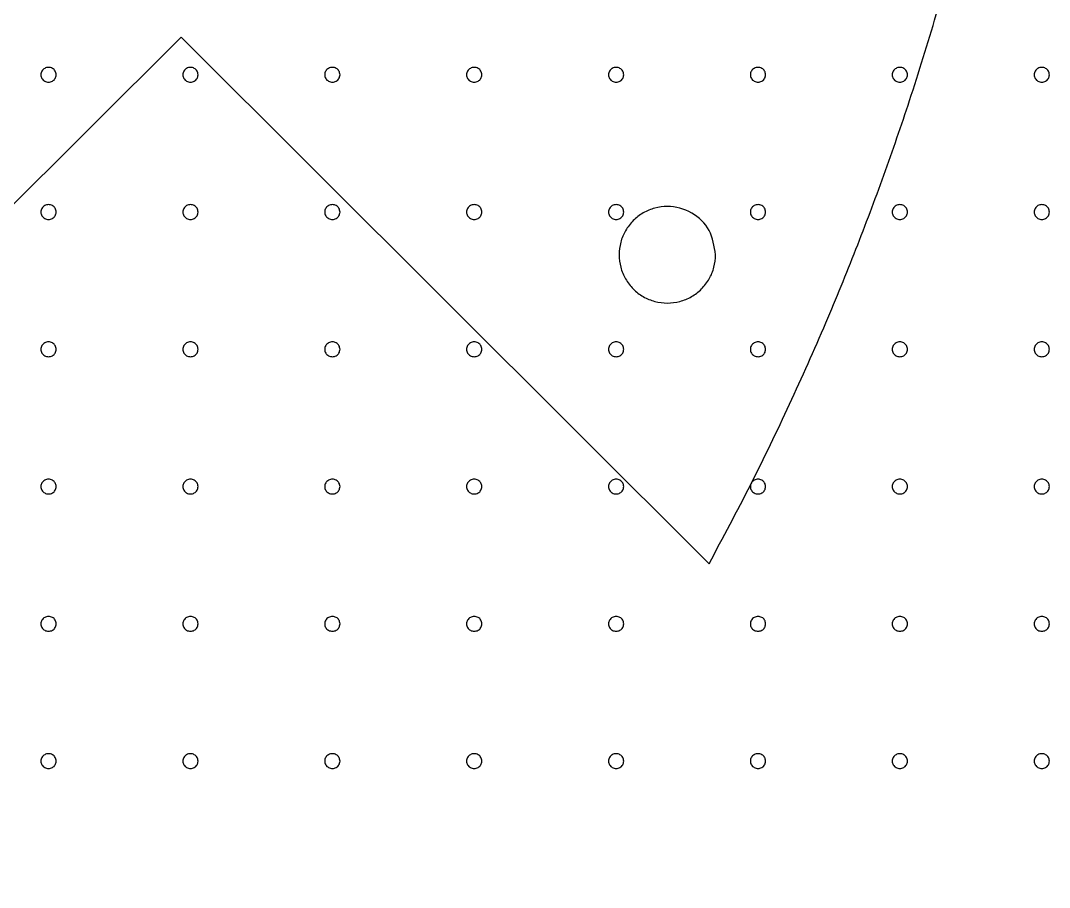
# Model space of a CAD drawing. Extents: x 0 to 210, y 0 to 204.
# Drawn here: x 171.04 to 209.91, y 42.77 to 75.52 of the extents above; entities that cross this region are included whole.
import ezdxf

# ---------------------------------------------------------------- set-up
doc = ezdxf.new("R2010")
doc.units = 0
doc.layers.add('Capa_1', color=7, linetype='CONTINUOUS')

msp = doc.modelspace()

# ---------------------------------------------------------------- linework, layer by layer
at = {"layer": 'Capa_1', "color": 7}
for p, q in [((134.843794, 32.812734), (177.107675, 74.90298)), ((177.107675, 74.90298), (197.053398, 55.000802)), ((172.387674, 73.476099), (172.387674, 73.476099)), ((177.748224, 73.476099), (177.748224, 73.476099)), ((183.108774, 73.476099), (183.108774, 73.476099)), ((188.469324, 73.476099), (188.469324, 73.476099)), ((193.829876, 73.476099), (193.829876, 73.476099)), ((199.190426, 73.476099), (199.190426, 73.476099)), ((204.550975, 73.476099), (204.550975, 73.476099)), ((209.911525, 73.476099), (209.911525, 73.476099)), ((172.387674, 68.289313), (172.387674, 68.289313)), ((177.748224, 68.289313), (177.748224, 68.289313)), ((183.108774, 68.289313), (183.108774, 68.289313)), ((188.469324, 68.289313), (188.469324, 68.289313)), ((193.829876, 68.289313), (193.829876, 68.289313)), ((199.190426, 68.289313), (199.190426, 68.289313)), ((204.550975, 68.289313), (204.550975, 68.289313)), ((209.911525, 68.289313), (209.911525, 68.289313)), ((197.299707, 66.674422), (197.299707, 66.674422)), ((172.387674, 63.102526), (172.387674, 63.102526)), ((177.748224, 63.102526), (177.748224, 63.102526)), ((183.108774, 63.102526), (183.108774, 63.102526)), ((188.469324, 63.102526), (188.469324, 63.102526)), ((193.829876, 63.102526), (193.829876, 63.102526)), ((199.190426, 63.102526), (199.190426, 63.102526)), ((204.550975, 63.102526), (204.550975, 63.102526)), ((209.911525, 63.102526), (209.911525, 63.102526)), ((172.387674, 57.915738), (172.387674, 57.915738)), ((177.748224, 57.915738), (177.748224, 57.915738)), ((183.108774, 57.915738), (183.108774, 57.915738)), ((188.469324, 57.915738), (188.469324, 57.915738)), ((193.829876, 57.915738), (193.829876, 57.915738)), ((199.190426, 57.915738), (199.190426, 57.915738)), ((204.550975, 57.915738), (204.550975, 57.915738)), ((209.911525, 57.915738), (209.911525, 57.915738)), ((172.387674, 52.728951), (172.387674, 52.728951)), ((177.748224, 52.728951), (177.748224, 52.728951)), ((183.108774, 52.728951), (183.108774, 52.728951)), ((188.469324, 52.728951), (188.469324, 52.728951)), ((193.829876, 52.728951), (193.829876, 52.728951)), ((199.190426, 52.728951), (199.190426, 52.728951)), ((204.550975, 52.728951), (204.550975, 52.728951)), ((209.911525, 52.728951), (209.911525, 52.728951)), ((172.387674, 47.542165), (172.387674, 47.542165)), ((177.748224, 47.542165), (177.748224, 47.542165)), ((183.108774, 47.542165), (183.108774, 47.542165)), ((188.469324, 47.542165), (188.469324, 47.542165)), ((193.829876, 47.542165), (193.829876, 47.542165)), ((199.190426, 47.542165), (199.190426, 47.542165)), ((204.550975, 47.542165), (204.550975, 47.542165)), ((209.911525, 47.542165), (209.911525, 47.542165))]:
    msp.add_line(p, q, dxfattribs=at)
for points, knots in [([(197.053398, 55.000802), (197.583828, 55.995068), (198.643755, 57.981852), (200.109727, 61.022601), (201.43185, 63.988067), (202.613315, 66.875265), (203.66781, 69.676607), (204.684765, 72.631639), (205.650683, 75.742864), (206.550845, 79.012003), (207.350527, 82.332045), (208.046433, 85.701039), (208.634919, 89.116819), (209.142304, 92.777348), (209.536812, 96.684139), (209.802362, 100.836177), (209.839895, 103.611383), (209.858681, 105.000437)], [0, 0, 0, 0, 3.380431, 6.754915, 10.124397, 13.119642, 16.112279, 19.102922, 22.493766, 25.883694, 29.273573, 32.736968, 36.202144, 39.670042, 43.821378, 47.979666, 52.146658, 52.146658, 52.146658, 52.146658]), ([(172.387674, 73.476099), (172.379608, 73.426665), (172.363602, 73.328568), (172.247968, 73.222114), (172.123655, 73.189835), (172.023036, 73.202765), (171.952591, 73.230909), (171.891992, 73.275769), (171.845437, 73.334374), (171.81612, 73.402696), (171.80608, 73.476099), (171.81612, 73.549501), (171.845438, 73.617823), (171.891993, 73.676428), (171.952591, 73.721287), (172.023036, 73.74943), (172.123655, 73.762361), (172.247967, 73.730081), (172.363601, 73.623629), (172.379608, 73.525532), (172.387674, 73.476099)], [0, 0, 0, 0, 0.146605, 0.290931, 0.441768, 0.517413, 0.592123, 0.666911, 0.741063, 0.814052, 0.887328, 0.960604, 1.033593, 1.107744, 1.182532, 1.257241, 1.332887, 1.483723, 1.628047, 1.774652, 1.774652, 1.774652, 1.774652]), ([(177.748224, 73.476099), (177.740158, 73.426665), (177.724152, 73.328568), (177.608517, 73.222114), (177.484204, 73.189835), (177.383585, 73.202765), (177.31314, 73.230909), (177.252542, 73.275769), (177.205987, 73.334374), (177.17667, 73.402696), (177.16663, 73.476099), (177.17667, 73.549501), (177.205988, 73.617823), (177.252542, 73.676428), (177.313141, 73.721287), (177.383586, 73.74943), (177.484204, 73.762361), (177.608517, 73.730081), (177.724151, 73.623629), (177.740158, 73.525532), (177.748224, 73.476099)], [0, 0, 0, 0, 0.146605, 0.290931, 0.441768, 0.517413, 0.592123, 0.666911, 0.741063, 0.814052, 0.887328, 0.960604, 1.033593, 1.107744, 1.182532, 1.257241, 1.332887, 1.483723, 1.628047, 1.774652, 1.774652, 1.774652, 1.774652]), ([(183.108774, 73.476099), (183.100708, 73.426665), (183.084702, 73.328568), (182.969067, 73.222114), (182.844754, 73.189835), (182.744135, 73.202765), (182.67369, 73.230909), (182.613091, 73.275769), (182.566537, 73.334374), (182.537219, 73.402696), (182.52718, 73.476099), (182.53722, 73.549501), (182.566538, 73.617823), (182.613092, 73.676428), (182.673691, 73.721287), (182.744136, 73.74943), (182.844754, 73.762361), (182.969066, 73.730081), (183.0847, 73.623629), (183.100708, 73.525532), (183.108774, 73.476099)], [0, 0, 0, 0, 0.146605, 0.290931, 0.441768, 0.517413, 0.592123, 0.666911, 0.741063, 0.814052, 0.887328, 0.960604, 1.033593, 1.107744, 1.182532, 1.257241, 1.332887, 1.483723, 1.628047, 1.774652, 1.774652, 1.774652, 1.774652]), ([(188.469324, 73.476099), (188.461258, 73.426665), (188.445251, 73.328568), (188.329617, 73.222114), (188.205304, 73.189835), (188.104685, 73.202765), (188.03424, 73.230909), (187.973641, 73.275769), (187.927087, 73.334374), (187.897769, 73.402696), (187.88773, 73.476099), (187.89777, 73.549501), (187.927088, 73.617823), (187.973642, 73.676428), (188.034241, 73.721287), (188.104685, 73.74943), (188.205304, 73.762361), (188.329616, 73.730081), (188.44525, 73.623629), (188.461257, 73.525532), (188.469324, 73.476099)], [0, 0, 0, 0, 0.146605, 0.290931, 0.441768, 0.517413, 0.592123, 0.666911, 0.741063, 0.814052, 0.887328, 0.960604, 1.033593, 1.107744, 1.182532, 1.257241, 1.332887, 1.483723, 1.628047, 1.774652, 1.774652, 1.774652, 1.774652]), ([(193.829876, 73.476099), (193.82181, 73.426665), (193.805804, 73.328568), (193.690169, 73.222114), (193.565856, 73.189835), (193.465237, 73.202765), (193.394792, 73.230909), (193.334193, 73.275769), (193.287639, 73.334374), (193.258321, 73.402696), (193.248282, 73.476099), (193.258322, 73.549501), (193.28764, 73.617823), (193.334194, 73.676428), (193.394793, 73.721287), (193.465238, 73.74943), (193.565856, 73.762361), (193.690168, 73.730081), (193.805803, 73.623629), (193.82181, 73.525532), (193.829876, 73.476099)], [0, 0, 0, 0, 0.146605, 0.290931, 0.441768, 0.517413, 0.592123, 0.666911, 0.741063, 0.814052, 0.887328, 0.960604, 1.033593, 1.107744, 1.182532, 1.257241, 1.332887, 1.483723, 1.628047, 1.774652, 1.774652, 1.774652, 1.774652]), ([(199.190426, 73.476099), (199.18236, 73.426665), (199.166353, 73.328568), (199.050719, 73.222114), (198.926406, 73.189835), (198.825787, 73.202765), (198.755342, 73.230909), (198.694743, 73.275769), (198.648189, 73.334374), (198.618871, 73.402696), (198.608832, 73.476099), (198.618872, 73.549501), (198.64819, 73.617823), (198.694744, 73.676428), (198.755343, 73.721287), (198.825787, 73.74943), (198.926406, 73.762361), (199.050718, 73.730081), (199.166352, 73.623629), (199.182359, 73.525532), (199.190426, 73.476099)], [0, 0, 0, 0, 0.146605, 0.290931, 0.441768, 0.517413, 0.592123, 0.666911, 0.741063, 0.814052, 0.887328, 0.960604, 1.033593, 1.107744, 1.182532, 1.257241, 1.332887, 1.483723, 1.628047, 1.774652, 1.774652, 1.774652, 1.774652]), ([(204.550975, 73.476099), (204.54291, 73.426665), (204.526903, 73.328568), (204.411269, 73.222114), (204.286956, 73.189835), (204.186337, 73.202765), (204.115892, 73.230909), (204.055293, 73.275769), (204.008739, 73.334374), (203.979421, 73.402696), (203.969382, 73.476099), (203.979422, 73.549501), (204.008739, 73.617823), (204.055294, 73.676428), (204.115893, 73.721287), (204.186337, 73.74943), (204.286956, 73.762361), (204.411268, 73.730081), (204.526902, 73.623629), (204.542909, 73.525532), (204.550975, 73.476099)], [0, 0, 0, 0, 0.146605, 0.290931, 0.441768, 0.517413, 0.592123, 0.666911, 0.741063, 0.814052, 0.887328, 0.960604, 1.033593, 1.107744, 1.182532, 1.257241, 1.332887, 1.483723, 1.628047, 1.774652, 1.774652, 1.774652, 1.774652]), ([(209.911525, 73.476099), (209.903459, 73.426665), (209.887453, 73.328568), (209.771819, 73.222114), (209.647506, 73.189835), (209.546887, 73.202765), (209.476442, 73.230909), (209.415843, 73.275769), (209.369288, 73.334374), (209.339971, 73.402696), (209.329932, 73.476099), (209.339971, 73.549501), (209.369289, 73.617823), (209.415844, 73.676428), (209.476442, 73.721287), (209.546887, 73.74943), (209.647506, 73.762361), (209.771818, 73.730081), (209.887452, 73.623629), (209.903459, 73.525532), (209.911525, 73.476099)], [0, 0, 0, 0, 0.146605, 0.290931, 0.441768, 0.517413, 0.592123, 0.666911, 0.741063, 0.814052, 0.887328, 0.960604, 1.033593, 1.107744, 1.182532, 1.257241, 1.332887, 1.483723, 1.628047, 1.774652, 1.774652, 1.774652, 1.774652]), ([(172.387674, 68.289313), (172.379608, 68.239879), (172.363602, 68.141781), (172.247968, 68.035328), (172.123655, 68.003049), (172.023036, 68.015979), (171.952591, 68.044122), (171.891992, 68.088982), (171.845437, 68.147588), (171.81612, 68.21591), (171.80608, 68.289312), (171.81612, 68.362715), (171.845438, 68.431037), (171.891993, 68.489641), (171.952591, 68.534501), (172.023036, 68.562644), (172.123655, 68.575574), (172.247967, 68.543295), (172.363601, 68.436843), (172.379608, 68.338746), (172.387674, 68.289313)], [0, 0, 0, 0, 0.146605, 0.290931, 0.441768, 0.517413, 0.592123, 0.666911, 0.741063, 0.814052, 0.887328, 0.960604, 1.033593, 1.107744, 1.182532, 1.257241, 1.332887, 1.483723, 1.628047, 1.774652, 1.774652, 1.774652, 1.774652]), ([(177.748224, 68.289313), (177.740158, 68.239879), (177.724152, 68.141781), (177.608517, 68.035328), (177.484204, 68.003049), (177.383585, 68.015979), (177.31314, 68.044122), (177.252542, 68.088982), (177.205987, 68.147588), (177.17667, 68.21591), (177.16663, 68.289312), (177.17667, 68.362715), (177.205988, 68.431037), (177.252542, 68.489641), (177.313141, 68.534501), (177.383586, 68.562644), (177.484204, 68.575574), (177.608517, 68.543295), (177.724151, 68.436843), (177.740158, 68.338746), (177.748224, 68.289313)], [0, 0, 0, 0, 0.146605, 0.290931, 0.441768, 0.517413, 0.592123, 0.666911, 0.741063, 0.814052, 0.887328, 0.960604, 1.033593, 1.107744, 1.182532, 1.257241, 1.332887, 1.483723, 1.628047, 1.774652, 1.774652, 1.774652, 1.774652]), ([(183.108774, 68.289313), (183.100708, 68.239879), (183.084702, 68.141781), (182.969067, 68.035328), (182.844754, 68.003049), (182.744135, 68.015979), (182.67369, 68.044122), (182.613091, 68.088982), (182.566537, 68.147588), (182.537219, 68.21591), (182.52718, 68.289312), (182.53722, 68.362715), (182.566538, 68.431037), (182.613092, 68.489641), (182.673691, 68.534501), (182.744136, 68.562644), (182.844754, 68.575574), (182.969066, 68.543295), (183.0847, 68.436843), (183.100708, 68.338746), (183.108774, 68.289313)], [0, 0, 0, 0, 0.146605, 0.290931, 0.441768, 0.517413, 0.592123, 0.666911, 0.741063, 0.814052, 0.887328, 0.960604, 1.033593, 1.107744, 1.182532, 1.257241, 1.332887, 1.483723, 1.628047, 1.774652, 1.774652, 1.774652, 1.774652]), ([(188.469324, 68.289313), (188.461258, 68.239879), (188.445251, 68.141781), (188.329617, 68.035328), (188.205304, 68.003049), (188.104685, 68.015979), (188.03424, 68.044122), (187.973641, 68.088982), (187.927087, 68.147588), (187.897769, 68.21591), (187.88773, 68.289312), (187.89777, 68.362715), (187.927088, 68.431037), (187.973642, 68.489641), (188.034241, 68.534501), (188.104685, 68.562644), (188.205304, 68.575574), (188.329616, 68.543295), (188.44525, 68.436843), (188.461257, 68.338746), (188.469324, 68.289313)], [0, 0, 0, 0, 0.146605, 0.290931, 0.441768, 0.517413, 0.592123, 0.666911, 0.741063, 0.814052, 0.887328, 0.960604, 1.033593, 1.107744, 1.182532, 1.257241, 1.332887, 1.483723, 1.628047, 1.774652, 1.774652, 1.774652, 1.774652]), ([(193.829876, 68.289313), (193.82181, 68.239879), (193.805804, 68.141781), (193.690169, 68.035328), (193.565856, 68.003049), (193.465237, 68.015979), (193.394792, 68.044122), (193.334193, 68.088982), (193.287639, 68.147588), (193.258321, 68.21591), (193.248282, 68.289312), (193.258322, 68.362715), (193.28764, 68.431037), (193.334194, 68.489641), (193.394793, 68.534501), (193.465238, 68.562644), (193.565856, 68.575574), (193.690168, 68.543295), (193.805803, 68.436843), (193.82181, 68.338746), (193.829876, 68.289313)], [0, 0, 0, 0, 0.146605, 0.290931, 0.441768, 0.517413, 0.592123, 0.666911, 0.741063, 0.814052, 0.887328, 0.960604, 1.033593, 1.107744, 1.182532, 1.257241, 1.332887, 1.483723, 1.628047, 1.774652, 1.774652, 1.774652, 1.774652]), ([(197.299707, 66.674422), (197.287551, 66.514841), (197.263338, 66.196999), (197.071996, 65.752193), (196.780887, 65.370036), (196.398218, 65.077015), (195.953549, 64.89277), (195.476089, 64.829742), (194.998676, 64.89277), (194.553867, 65.077014), (194.171711, 65.370035), (193.878689, 65.752193), (193.694445, 66.196998), (193.631417, 66.674422), (193.694446, 67.151844), (193.878689, 67.596653), (194.171716, 67.978797), (194.553852, 68.271862), (194.998736, 68.455941), (195.634926, 68.540809), (196.425489, 68.326889), (197.150657, 67.629239), (197.249528, 66.995872), (197.299707, 66.674422)], [0, 0, 0, 0, 0.477376, 0.950801, 1.428177, 1.905552, 2.378977, 2.856353, 3.333729, 3.807155, 4.284531, 4.761907, 5.235333, 5.712709, 6.190085, 6.66351, 7.140885, 7.618261, 8.091686, 8.569062, 9.522553, 10.447764, 11.401255, 11.401255, 11.401255, 11.401255]), ([(199.190426, 68.289313), (199.18236, 68.239879), (199.166353, 68.141781), (199.050719, 68.035328), (198.926406, 68.003049), (198.825787, 68.015979), (198.755342, 68.044122), (198.694743, 68.088982), (198.648189, 68.147588), (198.618871, 68.21591), (198.608832, 68.289312), (198.618872, 68.362715), (198.64819, 68.431037), (198.694744, 68.489641), (198.755343, 68.534501), (198.825787, 68.562644), (198.926406, 68.575574), (199.050718, 68.543295), (199.166352, 68.436843), (199.182359, 68.338746), (199.190426, 68.289313)], [0, 0, 0, 0, 0.146605, 0.290931, 0.441768, 0.517413, 0.592123, 0.666911, 0.741063, 0.814052, 0.887328, 0.960604, 1.033593, 1.107744, 1.182532, 1.257241, 1.332887, 1.483723, 1.628047, 1.774652, 1.774652, 1.774652, 1.774652]), ([(204.550975, 68.289313), (204.54291, 68.239879), (204.526903, 68.141781), (204.411269, 68.035328), (204.286956, 68.003049), (204.186337, 68.015979), (204.115892, 68.044122), (204.055293, 68.088982), (204.008739, 68.147588), (203.979421, 68.21591), (203.969382, 68.289312), (203.979422, 68.362715), (204.008739, 68.431037), (204.055294, 68.489641), (204.115893, 68.534501), (204.186337, 68.562644), (204.286956, 68.575574), (204.411268, 68.543295), (204.526902, 68.436843), (204.542909, 68.338746), (204.550975, 68.289313)], [0, 0, 0, 0, 0.146605, 0.290931, 0.441768, 0.517413, 0.592123, 0.666911, 0.741063, 0.814052, 0.887328, 0.960604, 1.033593, 1.107744, 1.182532, 1.257241, 1.332887, 1.483723, 1.628047, 1.774652, 1.774652, 1.774652, 1.774652]), ([(209.911525, 68.289313), (209.903459, 68.239879), (209.887453, 68.141781), (209.771819, 68.035328), (209.647506, 68.003049), (209.546887, 68.015979), (209.476442, 68.044122), (209.415843, 68.088982), (209.369288, 68.147588), (209.339971, 68.21591), (209.329932, 68.289312), (209.339971, 68.362715), (209.369289, 68.431037), (209.415844, 68.489641), (209.476442, 68.534501), (209.546887, 68.562644), (209.647506, 68.575574), (209.771818, 68.543295), (209.887452, 68.436843), (209.903459, 68.338746), (209.911525, 68.289313)], [0, 0, 0, 0, 0.146605, 0.290931, 0.441768, 0.517413, 0.592123, 0.666911, 0.741063, 0.814052, 0.887328, 0.960604, 1.033593, 1.107744, 1.182532, 1.257241, 1.332887, 1.483723, 1.628047, 1.774652, 1.774652, 1.774652, 1.774652]), ([(172.387674, 63.102526), (172.379608, 63.053093), (172.363602, 62.954995), (172.247968, 62.848542), (172.123655, 62.816262), (172.023036, 62.829193), (171.952591, 62.857336), (171.891992, 62.902196), (171.845437, 62.960801), (171.81612, 63.029124), (171.80608, 63.102526), (171.81612, 63.175928), (171.845438, 63.24425), (171.891993, 63.302855), (171.952591, 63.347715), (172.023036, 63.375857), (172.123655, 63.388788), (172.247967, 63.356509), (172.363601, 63.250057), (172.379608, 63.151959), (172.387674, 63.102526)], [0, 0, 0, 0, 0.146605, 0.290931, 0.441768, 0.517413, 0.592123, 0.666911, 0.741063, 0.814052, 0.887328, 0.960604, 1.033593, 1.107744, 1.182532, 1.257241, 1.332887, 1.483723, 1.628047, 1.774652, 1.774652, 1.774652, 1.774652]), ([(177.748224, 63.102526), (177.740158, 63.053093), (177.724152, 62.954995), (177.608517, 62.848542), (177.484204, 62.816262), (177.383585, 62.829193), (177.31314, 62.857336), (177.252542, 62.902196), (177.205987, 62.960801), (177.17667, 63.029124), (177.16663, 63.102526), (177.17667, 63.175928), (177.205988, 63.24425), (177.252542, 63.302855), (177.313141, 63.347715), (177.383586, 63.375857), (177.484204, 63.388788), (177.608517, 63.356509), (177.724151, 63.250057), (177.740158, 63.151959), (177.748224, 63.102526)], [0, 0, 0, 0, 0.146605, 0.290931, 0.441768, 0.517413, 0.592123, 0.666911, 0.741063, 0.814052, 0.887328, 0.960604, 1.033593, 1.107744, 1.182532, 1.257241, 1.332887, 1.483723, 1.628047, 1.774652, 1.774652, 1.774652, 1.774652]), ([(183.108774, 63.102526), (183.100708, 63.053093), (183.084702, 62.954995), (182.969067, 62.848542), (182.844754, 62.816262), (182.744135, 62.829193), (182.67369, 62.857336), (182.613091, 62.902196), (182.566537, 62.960801), (182.537219, 63.029124), (182.52718, 63.102526), (182.53722, 63.175928), (182.566538, 63.24425), (182.613092, 63.302855), (182.673691, 63.347715), (182.744136, 63.375857), (182.844754, 63.388788), (182.969066, 63.356509), (183.0847, 63.250057), (183.100708, 63.151959), (183.108774, 63.102526)], [0, 0, 0, 0, 0.146605, 0.290931, 0.441768, 0.517413, 0.592123, 0.666911, 0.741063, 0.814052, 0.887328, 0.960604, 1.033593, 1.107744, 1.182532, 1.257241, 1.332887, 1.483723, 1.628047, 1.774652, 1.774652, 1.774652, 1.774652]), ([(188.469324, 63.102526), (188.461258, 63.053093), (188.445251, 62.954995), (188.329617, 62.848542), (188.205304, 62.816262), (188.104685, 62.829193), (188.03424, 62.857336), (187.973641, 62.902196), (187.927087, 62.960801), (187.897769, 63.029124), (187.88773, 63.102526), (187.89777, 63.175928), (187.927088, 63.24425), (187.973642, 63.302855), (188.034241, 63.347715), (188.104685, 63.375857), (188.205304, 63.388788), (188.329616, 63.356509), (188.44525, 63.250057), (188.461257, 63.151959), (188.469324, 63.102526)], [0, 0, 0, 0, 0.146605, 0.290931, 0.441768, 0.517413, 0.592123, 0.666911, 0.741063, 0.814052, 0.887328, 0.960604, 1.033593, 1.107744, 1.182532, 1.257241, 1.332887, 1.483723, 1.628047, 1.774652, 1.774652, 1.774652, 1.774652]), ([(193.829876, 63.102526), (193.82181, 63.053093), (193.805804, 62.954995), (193.690169, 62.848542), (193.565856, 62.816262), (193.465237, 62.829193), (193.394792, 62.857336), (193.334193, 62.902196), (193.287639, 62.960801), (193.258321, 63.029124), (193.248282, 63.102526), (193.258322, 63.175928), (193.28764, 63.24425), (193.334194, 63.302855), (193.394793, 63.347715), (193.465238, 63.375857), (193.565856, 63.388788), (193.690168, 63.356509), (193.805803, 63.250057), (193.82181, 63.151959), (193.829876, 63.102526)], [0, 0, 0, 0, 0.146605, 0.290931, 0.441768, 0.517413, 0.592123, 0.666911, 0.741063, 0.814052, 0.887328, 0.960604, 1.033593, 1.107744, 1.182532, 1.257241, 1.332887, 1.483723, 1.628047, 1.774652, 1.774652, 1.774652, 1.774652]), ([(199.190426, 63.102526), (199.18236, 63.053093), (199.166353, 62.954995), (199.050719, 62.848542), (198.926406, 62.816262), (198.825787, 62.829193), (198.755342, 62.857336), (198.694743, 62.902196), (198.648189, 62.960801), (198.618871, 63.029124), (198.608832, 63.102526), (198.618872, 63.175928), (198.64819, 63.24425), (198.694744, 63.302855), (198.755343, 63.347715), (198.825787, 63.375857), (198.926406, 63.388788), (199.050718, 63.356509), (199.166352, 63.250057), (199.182359, 63.151959), (199.190426, 63.102526)], [0, 0, 0, 0, 0.146605, 0.290931, 0.441768, 0.517413, 0.592123, 0.666911, 0.741063, 0.814052, 0.887328, 0.960604, 1.033593, 1.107744, 1.182532, 1.257241, 1.332887, 1.483723, 1.628047, 1.774652, 1.774652, 1.774652, 1.774652]), ([(204.550975, 63.102526), (204.54291, 63.053093), (204.526903, 62.954995), (204.411269, 62.848542), (204.286956, 62.816262), (204.186337, 62.829193), (204.115892, 62.857336), (204.055293, 62.902196), (204.008739, 62.960801), (203.979421, 63.029124), (203.969382, 63.102526), (203.979422, 63.175928), (204.008739, 63.24425), (204.055294, 63.302855), (204.115893, 63.347715), (204.186337, 63.375857), (204.286956, 63.388788), (204.411268, 63.356509), (204.526902, 63.250057), (204.542909, 63.151959), (204.550975, 63.102526)], [0, 0, 0, 0, 0.146605, 0.290931, 0.441768, 0.517413, 0.592123, 0.666911, 0.741063, 0.814052, 0.887328, 0.960604, 1.033593, 1.107744, 1.182532, 1.257241, 1.332887, 1.483723, 1.628047, 1.774652, 1.774652, 1.774652, 1.774652]), ([(209.911525, 63.102526), (209.903459, 63.053093), (209.887453, 62.954995), (209.771819, 62.848542), (209.647506, 62.816262), (209.546887, 62.829193), (209.476442, 62.857336), (209.415843, 62.902196), (209.369288, 62.960801), (209.339971, 63.029124), (209.329932, 63.102526), (209.339971, 63.175928), (209.369289, 63.24425), (209.415844, 63.302855), (209.476442, 63.347715), (209.546887, 63.375857), (209.647506, 63.388788), (209.771818, 63.356509), (209.887452, 63.250057), (209.903459, 63.151959), (209.911525, 63.102526)], [0, 0, 0, 0, 0.146605, 0.290931, 0.441768, 0.517413, 0.592123, 0.666911, 0.741063, 0.814052, 0.887328, 0.960604, 1.033593, 1.107744, 1.182532, 1.257241, 1.332887, 1.483723, 1.628047, 1.774652, 1.774652, 1.774652, 1.774652]), ([(172.387674, 57.915738), (172.379608, 57.866304), (172.363602, 57.768206), (172.247968, 57.661753), (172.123655, 57.629473), (172.023036, 57.642404), (171.952591, 57.670547), (171.891992, 57.715407), (171.845437, 57.774013), (171.81612, 57.842335), (171.80608, 57.915737), (171.81612, 57.98914), (171.845438, 58.057461), (171.891993, 58.116066), (171.952591, 58.160926), (172.023036, 58.189069), (172.123655, 58.201999), (172.247967, 58.16972), (172.363601, 58.063268), (172.379608, 57.965171), (172.387674, 57.915738)], [0, 0, 0, 0, 0.146605, 0.290931, 0.441768, 0.517413, 0.592123, 0.666911, 0.741063, 0.814052, 0.887328, 0.960604, 1.033593, 1.107744, 1.182532, 1.257241, 1.332887, 1.483723, 1.628047, 1.774652, 1.774652, 1.774652, 1.774652]), ([(177.748224, 57.915738), (177.740158, 57.866304), (177.724152, 57.768206), (177.608517, 57.661753), (177.484204, 57.629473), (177.383585, 57.642404), (177.31314, 57.670547), (177.252542, 57.715407), (177.205987, 57.774013), (177.17667, 57.842335), (177.16663, 57.915737), (177.17667, 57.98914), (177.205988, 58.057461), (177.252542, 58.116066), (177.313141, 58.160926), (177.383586, 58.189069), (177.484204, 58.201999), (177.608517, 58.16972), (177.724151, 58.063268), (177.740158, 57.965171), (177.748224, 57.915738)], [0, 0, 0, 0, 0.146605, 0.290931, 0.441768, 0.517413, 0.592123, 0.666911, 0.741063, 0.814052, 0.887328, 0.960604, 1.033593, 1.107744, 1.182532, 1.257241, 1.332887, 1.483723, 1.628047, 1.774652, 1.774652, 1.774652, 1.774652]), ([(183.108774, 57.915738), (183.100708, 57.866304), (183.084702, 57.768206), (182.969067, 57.661753), (182.844754, 57.629473), (182.744135, 57.642404), (182.67369, 57.670547), (182.613091, 57.715407), (182.566537, 57.774013), (182.537219, 57.842335), (182.52718, 57.915737), (182.53722, 57.98914), (182.566538, 58.057461), (182.613092, 58.116066), (182.673691, 58.160926), (182.744136, 58.189069), (182.844754, 58.201999), (182.969066, 58.16972), (183.0847, 58.063268), (183.100708, 57.965171), (183.108774, 57.915738)], [0, 0, 0, 0, 0.146605, 0.290931, 0.441768, 0.517413, 0.592123, 0.666911, 0.741063, 0.814052, 0.887328, 0.960604, 1.033593, 1.107744, 1.182532, 1.257241, 1.332887, 1.483723, 1.628047, 1.774652, 1.774652, 1.774652, 1.774652]), ([(188.469324, 57.915738), (188.461258, 57.866304), (188.445251, 57.768206), (188.329617, 57.661753), (188.205304, 57.629473), (188.104685, 57.642404), (188.03424, 57.670547), (187.973641, 57.715407), (187.927087, 57.774013), (187.897769, 57.842335), (187.88773, 57.915737), (187.89777, 57.98914), (187.927088, 58.057461), (187.973642, 58.116066), (188.034241, 58.160926), (188.104685, 58.189069), (188.205304, 58.201999), (188.329616, 58.16972), (188.44525, 58.063268), (188.461257, 57.965171), (188.469324, 57.915738)], [0, 0, 0, 0, 0.146605, 0.290931, 0.441768, 0.517413, 0.592123, 0.666911, 0.741063, 0.814052, 0.887328, 0.960604, 1.033593, 1.107744, 1.182532, 1.257241, 1.332887, 1.483723, 1.628047, 1.774652, 1.774652, 1.774652, 1.774652]), ([(193.829876, 57.915738), (193.82181, 57.866304), (193.805804, 57.768206), (193.690169, 57.661753), (193.565856, 57.629473), (193.465237, 57.642404), (193.394792, 57.670547), (193.334193, 57.715407), (193.287639, 57.774013), (193.258321, 57.842335), (193.248282, 57.915737), (193.258322, 57.98914), (193.28764, 58.057461), (193.334194, 58.116066), (193.394793, 58.160926), (193.465238, 58.189069), (193.565856, 58.201999), (193.690168, 58.16972), (193.805803, 58.063268), (193.82181, 57.965171), (193.829876, 57.915738)], [0, 0, 0, 0, 0.146605, 0.290931, 0.441768, 0.517413, 0.592123, 0.666911, 0.741063, 0.814052, 0.887328, 0.960604, 1.033593, 1.107744, 1.182532, 1.257241, 1.332887, 1.483723, 1.628047, 1.774652, 1.774652, 1.774652, 1.774652]), ([(199.190426, 57.915738), (199.18236, 57.866304), (199.166353, 57.768206), (199.050719, 57.661753), (198.926406, 57.629473), (198.825787, 57.642404), (198.755342, 57.670547), (198.694743, 57.715407), (198.648189, 57.774013), (198.618871, 57.842335), (198.608832, 57.915737), (198.618872, 57.98914), (198.64819, 58.057461), (198.694744, 58.116066), (198.755343, 58.160926), (198.825787, 58.189069), (198.926406, 58.201999), (199.050718, 58.16972), (199.166352, 58.063268), (199.182359, 57.965171), (199.190426, 57.915738)], [0, 0, 0, 0, 0.146605, 0.290931, 0.441768, 0.517413, 0.592123, 0.666911, 0.741063, 0.814052, 0.887328, 0.960604, 1.033593, 1.107744, 1.182532, 1.257241, 1.332887, 1.483723, 1.628047, 1.774652, 1.774652, 1.774652, 1.774652]), ([(204.550975, 57.915738), (204.54291, 57.866304), (204.526903, 57.768206), (204.411269, 57.661753), (204.286956, 57.629473), (204.186337, 57.642404), (204.115892, 57.670547), (204.055293, 57.715407), (204.008739, 57.774013), (203.979421, 57.842335), (203.969382, 57.915737), (203.979422, 57.98914), (204.008739, 58.057461), (204.055294, 58.116066), (204.115893, 58.160926), (204.186337, 58.189069), (204.286956, 58.201999), (204.411268, 58.16972), (204.526902, 58.063268), (204.542909, 57.965171), (204.550975, 57.915738)], [0, 0, 0, 0, 0.146605, 0.290931, 0.441768, 0.517413, 0.592123, 0.666911, 0.741063, 0.814052, 0.887328, 0.960604, 1.033593, 1.107744, 1.182532, 1.257241, 1.332887, 1.483723, 1.628047, 1.774652, 1.774652, 1.774652, 1.774652]), ([(209.911525, 57.915738), (209.903459, 57.866304), (209.887453, 57.768206), (209.771819, 57.661753), (209.647506, 57.629473), (209.546887, 57.642404), (209.476442, 57.670547), (209.415843, 57.715407), (209.369288, 57.774013), (209.339971, 57.842335), (209.329932, 57.915737), (209.339971, 57.98914), (209.369289, 58.057461), (209.415844, 58.116066), (209.476442, 58.160926), (209.546887, 58.189069), (209.647506, 58.201999), (209.771818, 58.16972), (209.887452, 58.063268), (209.903459, 57.965171), (209.911525, 57.915738)], [0, 0, 0, 0, 0.146605, 0.290931, 0.441768, 0.517413, 0.592123, 0.666911, 0.741063, 0.814052, 0.887328, 0.960604, 1.033593, 1.107744, 1.182532, 1.257241, 1.332887, 1.483723, 1.628047, 1.774652, 1.774652, 1.774652, 1.774652]), ([(172.387674, 52.728951), (172.379608, 52.679518), (172.363602, 52.58142), (172.247968, 52.474967), (172.123655, 52.442687), (172.023036, 52.455618), (171.952591, 52.483761), (171.891992, 52.528621), (171.845437, 52.587226), (171.81612, 52.655549), (171.80608, 52.728951), (171.81612, 52.802353), (171.845438, 52.870675), (171.891993, 52.92928), (171.952591, 52.97414), (172.023036, 53.002282), (172.123655, 53.015213), (172.247967, 52.982934), (172.363601, 52.876482), (172.379608, 52.778384), (172.387674, 52.728951)], [0, 0, 0, 0, 0.146605, 0.290931, 0.441768, 0.517413, 0.592123, 0.666911, 0.741063, 0.814052, 0.887328, 0.960604, 1.033593, 1.107744, 1.182532, 1.257241, 1.332887, 1.483723, 1.628047, 1.774652, 1.774652, 1.774652, 1.774652]), ([(177.748224, 52.728951), (177.740158, 52.679518), (177.724152, 52.58142), (177.608517, 52.474967), (177.484204, 52.442687), (177.383585, 52.455618), (177.31314, 52.483761), (177.252542, 52.528621), (177.205987, 52.587226), (177.17667, 52.655549), (177.16663, 52.728951), (177.17667, 52.802353), (177.205988, 52.870675), (177.252542, 52.92928), (177.313141, 52.97414), (177.383586, 53.002282), (177.484204, 53.015213), (177.608517, 52.982934), (177.724151, 52.876482), (177.740158, 52.778384), (177.748224, 52.728951)], [0, 0, 0, 0, 0.146605, 0.290931, 0.441768, 0.517413, 0.592123, 0.666911, 0.741063, 0.814052, 0.887328, 0.960604, 1.033593, 1.107744, 1.182532, 1.257241, 1.332887, 1.483723, 1.628047, 1.774652, 1.774652, 1.774652, 1.774652]), ([(183.108774, 52.728951), (183.100708, 52.679518), (183.084702, 52.58142), (182.969067, 52.474967), (182.844754, 52.442687), (182.744135, 52.455618), (182.67369, 52.483761), (182.613091, 52.528621), (182.566537, 52.587226), (182.537219, 52.655549), (182.52718, 52.728951), (182.53722, 52.802353), (182.566538, 52.870675), (182.613092, 52.92928), (182.673691, 52.97414), (182.744136, 53.002282), (182.844754, 53.015213), (182.969066, 52.982934), (183.0847, 52.876482), (183.100708, 52.778384), (183.108774, 52.728951)], [0, 0, 0, 0, 0.146605, 0.290931, 0.441768, 0.517413, 0.592123, 0.666911, 0.741063, 0.814052, 0.887328, 0.960604, 1.033593, 1.107744, 1.182532, 1.257241, 1.332887, 1.483723, 1.628047, 1.774652, 1.774652, 1.774652, 1.774652]), ([(188.469324, 52.728951), (188.461258, 52.679518), (188.445251, 52.58142), (188.329617, 52.474967), (188.205304, 52.442687), (188.104685, 52.455618), (188.03424, 52.483761), (187.973641, 52.528621), (187.927087, 52.587226), (187.897769, 52.655549), (187.88773, 52.728951), (187.89777, 52.802353), (187.927088, 52.870675), (187.973642, 52.92928), (188.034241, 52.97414), (188.104685, 53.002282), (188.205304, 53.015213), (188.329616, 52.982934), (188.44525, 52.876482), (188.461257, 52.778384), (188.469324, 52.728951)], [0, 0, 0, 0, 0.146605, 0.290931, 0.441768, 0.517413, 0.592123, 0.666911, 0.741063, 0.814052, 0.887328, 0.960604, 1.033593, 1.107744, 1.182532, 1.257241, 1.332887, 1.483723, 1.628047, 1.774652, 1.774652, 1.774652, 1.774652]), ([(193.829876, 52.728951), (193.82181, 52.679518), (193.805804, 52.58142), (193.690169, 52.474967), (193.565856, 52.442687), (193.465237, 52.455618), (193.394792, 52.483761), (193.334193, 52.528621), (193.287639, 52.587226), (193.258321, 52.655549), (193.248282, 52.728951), (193.258322, 52.802353), (193.28764, 52.870675), (193.334194, 52.92928), (193.394793, 52.97414), (193.465238, 53.002282), (193.565856, 53.015213), (193.690168, 52.982934), (193.805803, 52.876482), (193.82181, 52.778384), (193.829876, 52.728951)], [0, 0, 0, 0, 0.146605, 0.290931, 0.441768, 0.517413, 0.592123, 0.666911, 0.741063, 0.814052, 0.887328, 0.960604, 1.033593, 1.107744, 1.182532, 1.257241, 1.332887, 1.483723, 1.628047, 1.774652, 1.774652, 1.774652, 1.774652]), ([(199.190426, 52.728951), (199.18236, 52.679518), (199.166353, 52.58142), (199.050719, 52.474967), (198.926406, 52.442687), (198.825787, 52.455618), (198.755342, 52.483761), (198.694743, 52.528621), (198.648189, 52.587226), (198.618871, 52.655549), (198.608832, 52.728951), (198.618872, 52.802353), (198.64819, 52.870675), (198.694744, 52.92928), (198.755343, 52.97414), (198.825787, 53.002282), (198.926406, 53.015213), (199.050718, 52.982934), (199.166352, 52.876482), (199.182359, 52.778384), (199.190426, 52.728951)], [0, 0, 0, 0, 0.146605, 0.290931, 0.441768, 0.517413, 0.592123, 0.666911, 0.741063, 0.814052, 0.887328, 0.960604, 1.033593, 1.107744, 1.182532, 1.257241, 1.332887, 1.483723, 1.628047, 1.774652, 1.774652, 1.774652, 1.774652]), ([(204.550975, 52.728951), (204.54291, 52.679518), (204.526903, 52.58142), (204.411269, 52.474967), (204.286956, 52.442687), (204.186337, 52.455618), (204.115892, 52.483761), (204.055293, 52.528621), (204.008739, 52.587226), (203.979421, 52.655549), (203.969382, 52.728951), (203.979422, 52.802353), (204.008739, 52.870675), (204.055294, 52.92928), (204.115893, 52.97414), (204.186337, 53.002282), (204.286956, 53.015213), (204.411268, 52.982934), (204.526902, 52.876482), (204.542909, 52.778384), (204.550975, 52.728951)], [0, 0, 0, 0, 0.146605, 0.290931, 0.441768, 0.517413, 0.592123, 0.666911, 0.741063, 0.814052, 0.887328, 0.960604, 1.033593, 1.107744, 1.182532, 1.257241, 1.332887, 1.483723, 1.628047, 1.774652, 1.774652, 1.774652, 1.774652]), ([(209.911525, 52.728951), (209.903459, 52.679518), (209.887453, 52.58142), (209.771819, 52.474967), (209.647506, 52.442687), (209.546887, 52.455618), (209.476442, 52.483761), (209.415843, 52.528621), (209.369288, 52.587226), (209.339971, 52.655549), (209.329932, 52.728951), (209.339971, 52.802353), (209.369289, 52.870675), (209.415844, 52.92928), (209.476442, 52.97414), (209.546887, 53.002282), (209.647506, 53.015213), (209.771818, 52.982934), (209.887452, 52.876482), (209.903459, 52.778384), (209.911525, 52.728951)], [0, 0, 0, 0, 0.146605, 0.290931, 0.441768, 0.517413, 0.592123, 0.666911, 0.741063, 0.814052, 0.887328, 0.960604, 1.033593, 1.107744, 1.182532, 1.257241, 1.332887, 1.483723, 1.628047, 1.774652, 1.774652, 1.774652, 1.774652]), ([(172.387674, 47.542165), (172.379608, 47.492731), (172.363602, 47.394633), (172.247968, 47.28818), (172.123655, 47.255901), (172.023036, 47.268831), (171.952591, 47.296974), (171.891992, 47.341834), (171.845437, 47.40044), (171.81612, 47.468762), (171.80608, 47.542165), (171.81612, 47.615567), (171.845438, 47.683889), (171.891993, 47.742494), (171.952591, 47.787353), (172.023036, 47.815496), (172.123655, 47.828426), (172.247967, 47.796147), (172.363601, 47.689695), (172.379608, 47.591598), (172.387674, 47.542165)], [0, 0, 0, 0, 0.146605, 0.290931, 0.441768, 0.517413, 0.592123, 0.666911, 0.741063, 0.814052, 0.887328, 0.960604, 1.033593, 1.107744, 1.182532, 1.257241, 1.332887, 1.483723, 1.628047, 1.774652, 1.774652, 1.774652, 1.774652]), ([(177.748224, 47.542165), (177.740158, 47.492731), (177.724152, 47.394633), (177.608517, 47.28818), (177.484204, 47.255901), (177.383585, 47.268831), (177.31314, 47.296974), (177.252542, 47.341834), (177.205987, 47.40044), (177.17667, 47.468762), (177.16663, 47.542165), (177.17667, 47.615567), (177.205988, 47.683889), (177.252542, 47.742494), (177.313141, 47.787353), (177.383586, 47.815496), (177.484204, 47.828426), (177.608517, 47.796147), (177.724151, 47.689695), (177.740158, 47.591598), (177.748224, 47.542165)], [0, 0, 0, 0, 0.146605, 0.290931, 0.441768, 0.517413, 0.592123, 0.666911, 0.741063, 0.814052, 0.887328, 0.960604, 1.033593, 1.107744, 1.182532, 1.257241, 1.332887, 1.483723, 1.628047, 1.774652, 1.774652, 1.774652, 1.774652]), ([(183.108774, 47.542165), (183.100708, 47.492731), (183.084702, 47.394633), (182.969067, 47.28818), (182.844754, 47.255901), (182.744135, 47.268831), (182.67369, 47.296974), (182.613091, 47.341834), (182.566537, 47.40044), (182.537219, 47.468762), (182.52718, 47.542165), (182.53722, 47.615567), (182.566538, 47.683889), (182.613092, 47.742494), (182.673691, 47.787353), (182.744136, 47.815496), (182.844754, 47.828426), (182.969066, 47.796147), (183.0847, 47.689695), (183.100708, 47.591598), (183.108774, 47.542165)], [0, 0, 0, 0, 0.146605, 0.290931, 0.441768, 0.517413, 0.592123, 0.666911, 0.741063, 0.814052, 0.887328, 0.960604, 1.033593, 1.107744, 1.182532, 1.257241, 1.332887, 1.483723, 1.628047, 1.774652, 1.774652, 1.774652, 1.774652]), ([(188.469324, 47.542165), (188.461258, 47.492731), (188.445251, 47.394633), (188.329617, 47.28818), (188.205304, 47.255901), (188.104685, 47.268831), (188.03424, 47.296974), (187.973641, 47.341834), (187.927087, 47.40044), (187.897769, 47.468762), (187.88773, 47.542165), (187.89777, 47.615567), (187.927088, 47.683889), (187.973642, 47.742494), (188.034241, 47.787353), (188.104685, 47.815496), (188.205304, 47.828426), (188.329616, 47.796147), (188.44525, 47.689695), (188.461257, 47.591598), (188.469324, 47.542165)], [0, 0, 0, 0, 0.146605, 0.290931, 0.441768, 0.517413, 0.592123, 0.666911, 0.741063, 0.814052, 0.887328, 0.960604, 1.033593, 1.107744, 1.182532, 1.257241, 1.332887, 1.483723, 1.628047, 1.774652, 1.774652, 1.774652, 1.774652]), ([(193.829876, 47.542165), (193.82181, 47.492731), (193.805804, 47.394633), (193.690169, 47.28818), (193.565856, 47.255901), (193.465237, 47.268831), (193.394792, 47.296974), (193.334193, 47.341834), (193.287639, 47.40044), (193.258321, 47.468762), (193.248282, 47.542165), (193.258322, 47.615567), (193.28764, 47.683889), (193.334194, 47.742494), (193.394793, 47.787353), (193.465238, 47.815496), (193.565856, 47.828426), (193.690168, 47.796147), (193.805803, 47.689695), (193.82181, 47.591598), (193.829876, 47.542165)], [0, 0, 0, 0, 0.146605, 0.290931, 0.441768, 0.517413, 0.592123, 0.666911, 0.741063, 0.814052, 0.887328, 0.960604, 1.033593, 1.107744, 1.182532, 1.257241, 1.332887, 1.483723, 1.628047, 1.774652, 1.774652, 1.774652, 1.774652]), ([(199.190426, 47.542165), (199.18236, 47.492731), (199.166353, 47.394633), (199.050719, 47.28818), (198.926406, 47.255901), (198.825787, 47.268831), (198.755342, 47.296974), (198.694743, 47.341834), (198.648189, 47.40044), (198.618871, 47.468762), (198.608832, 47.542165), (198.618872, 47.615567), (198.64819, 47.683889), (198.694744, 47.742494), (198.755343, 47.787353), (198.825787, 47.815496), (198.926406, 47.828426), (199.050718, 47.796147), (199.166352, 47.689695), (199.182359, 47.591598), (199.190426, 47.542165)], [0, 0, 0, 0, 0.146605, 0.290931, 0.441768, 0.517413, 0.592123, 0.666911, 0.741063, 0.814052, 0.887328, 0.960604, 1.033593, 1.107744, 1.182532, 1.257241, 1.332887, 1.483723, 1.628047, 1.774652, 1.774652, 1.774652, 1.774652]), ([(204.550975, 47.542165), (204.54291, 47.492731), (204.526903, 47.394633), (204.411269, 47.28818), (204.286956, 47.255901), (204.186337, 47.268831), (204.115892, 47.296974), (204.055293, 47.341834), (204.008739, 47.40044), (203.979421, 47.468762), (203.969382, 47.542165), (203.979422, 47.615567), (204.008739, 47.683889), (204.055294, 47.742494), (204.115893, 47.787353), (204.186337, 47.815496), (204.286956, 47.828426), (204.411268, 47.796147), (204.526902, 47.689695), (204.542909, 47.591598), (204.550975, 47.542165)], [0, 0, 0, 0, 0.146605, 0.290931, 0.441768, 0.517413, 0.592123, 0.666911, 0.741063, 0.814052, 0.887328, 0.960604, 1.033593, 1.107744, 1.182532, 1.257241, 1.332887, 1.483723, 1.628047, 1.774652, 1.774652, 1.774652, 1.774652]), ([(209.911525, 47.542165), (209.903459, 47.492731), (209.887453, 47.394633), (209.771819, 47.28818), (209.647506, 47.255901), (209.546887, 47.268831), (209.476442, 47.296974), (209.415843, 47.341834), (209.369288, 47.40044), (209.339971, 47.468762), (209.329932, 47.542165), (209.339971, 47.615567), (209.369289, 47.683889), (209.415844, 47.742494), (209.476442, 47.787353), (209.546887, 47.815496), (209.647506, 47.828426), (209.771818, 47.796147), (209.887452, 47.689695), (209.903459, 47.591598), (209.911525, 47.542165)], [0, 0, 0, 0, 0.146605, 0.290931, 0.441768, 0.517413, 0.592123, 0.666911, 0.741063, 0.814052, 0.887328, 0.960604, 1.033593, 1.107744, 1.182532, 1.257241, 1.332887, 1.483723, 1.628047, 1.774652, 1.774652, 1.774652, 1.774652])]:
    msp.add_open_spline(points, degree=3, knots=knots, dxfattribs=at)

doc.saveas('drawing.dxf')
